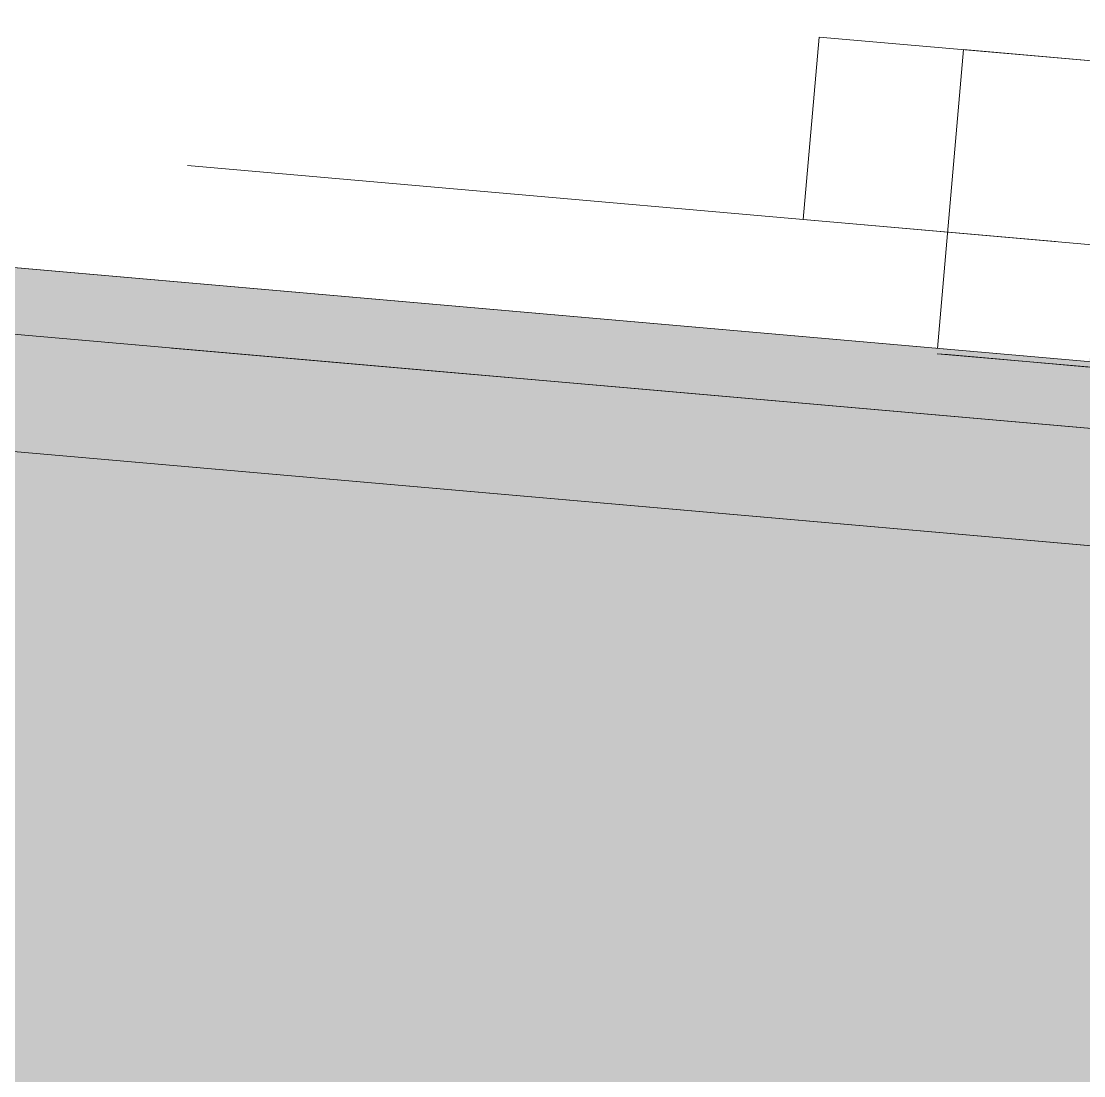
# Model space of a CAD drawing. Header units: millimetres. Extents: x 632 to 546626, y -3890 to 22200.
# Drawn here: x 389650.89 to 389668.3, y 16931.6 to 16948.88 of the extents above; entities that cross this region are included whole.
import ezdxf

# ---------------------------------------------------------------- set-up
doc = ezdxf.new("R2010")
doc.units = ezdxf.units.MM
doc.layers.add('A-770-ME_FFE_SA', color=91, linetype='Continuous', lineweight=13)

# ---------------------------------------------------------------- blocks, each defined once
blk = doc.blocks.new('Static Line_Sayfa_Metal Deck_Pan Mount - Up to 15 _ pitch - Max 2 Users-1845519-S6_501-SECTION A6')
at = {"layer": 'A-770-ME_FFE_SA', "lineweight": 5, "transparency": 33554432}
for points in [[(4567736.119, 16883.131), (4567740.346, 16931.445), (4567541.107, 16948.876), (4567536.88, 16900.562), (4567715.66, 16884.921)], [(4567736.119, 16883.131), (4567740.346, 16931.445), (4567541.107, 16948.876), (4567536.88, 16900.562), (4567715.66, 16884.921)], [(4567736.119, 16883.131), (4567740.346, 16931.445), (4567541.107, 16948.876), (4567536.88, 16900.562), (4567715.66, 16884.921)], [(4567736.119, 16883.131), (4567740.346, 16931.445), (4567541.107, 16948.876), (4567536.88, 16900.562), (4567715.66, 16884.921)], [(4567736.119, 16883.131), (4567740.346, 16931.445), (4567541.107, 16948.876), (4567536.88, 16900.562), (4567715.66, 16884.921)], [(4567736.119, 16883.131), (4567740.346, 16931.445), (4567541.107, 16948.876), (4567536.88, 16900.562), (4567715.66, 16884.921)], [(4567736.119, 16883.131), (4567740.346, 16931.445), (4567541.107, 16948.876), (4567536.88, 16900.562), (4567715.66, 16884.921)], [(4567736.119, 16883.131), (4567740.346, 16931.445), (4567541.107, 16948.876), (4567536.88, 16900.562), (4567715.66, 16884.921)], [(4567736.119, 16883.131), (4567740.346, 16931.445), (4567541.107, 16948.876), (4567536.88, 16900.562), (4567715.66, 16884.921)], [(4567736.119, 16883.131), (4567740.346, 16931.445), (4567541.107, 16948.876), (4567536.88, 16900.562), (4567715.66, 16884.921)], [(4567781.705, 16876.382), (4567781.966, 16879.37), (4567739.23, 16883.109), (4567725.434, 16934.595), (4567581.245, 16947.21), (4567558.718, 16898.902), (4567515.982, 16902.641), (4567515.721, 16899.652), (4567560.549, 16895.73), (4567583.076, 16944.038), (4567723.08, 16931.79), (4567736.876, 16880.304), (4567764.78, 16877.862)], [(4567735.945, 16881.138), (4567740.172, 16929.453), (4567540.933, 16946.884), (4567536.706, 16898.569), (4567715.66, 16882.913)], [(4567735.945, 16881.138), (4567740.172, 16929.453), (4567540.933, 16946.884), (4567536.706, 16898.569), (4567715.66, 16882.913)], [(4567735.945, 16881.138), (4567740.172, 16929.453), (4567540.933, 16946.884), (4567536.706, 16898.569), (4567715.66, 16882.913)], [(4567735.945, 16881.138), (4567740.172, 16929.453), (4567540.933, 16946.884), (4567536.706, 16898.569), (4567715.66, 16882.913)], [(4567735.945, 16881.138), (4567740.172, 16929.453), (4567540.933, 16946.884), (4567536.706, 16898.569), (4567715.66, 16882.913)], [(4567735.945, 16881.138), (4567740.172, 16929.453), (4567540.933, 16946.884), (4567536.706, 16898.569), (4567715.66, 16882.913)], [(4567735.945, 16881.138), (4567740.172, 16929.453), (4567540.933, 16946.884), (4567536.706, 16898.569), (4567715.66, 16882.913)], [(4567735.945, 16881.138), (4567740.172, 16929.453), (4567540.933, 16946.884), (4567536.706, 16898.569), (4567715.66, 16882.913)], [(4567735.945, 16881.138), (4567740.172, 16929.453), (4567540.933, 16946.884), (4567536.706, 16898.569), (4567715.66, 16882.913)], [(4567735.945, 16881.138), (4567740.172, 16929.453), (4567540.933, 16946.884), (4567536.706, 16898.569), (4567715.66, 16882.913)], [(4567675.161, 16937.902), (4567675.423, 16940.89), (4567626.111, 16945.204), (4567625.849, 16942.216), (4567666.541, 16938.656)]]:
    blk.add_hatch(color=256, dxfattribs=at).paths.add_polyline_path(points)
at = {"layer": 'A-770-ME_FFE_SA', "lineweight": 5}
for p, q in [((4567621.516, 16948.618), (4567621.254, 16945.629)), ((4567621.516, 16948.618), (4567621.254, 16945.629)), ((4567621.516, 16948.618), (4567621.254, 16945.629)), ((4567621.516, 16948.618), (4567621.254, 16945.629)), ((4567621.516, 16948.618), (4567621.254, 16945.629)), ((4567621.516, 16948.618), (4567621.254, 16945.629)), ((4567621.516, 16948.618), (4567621.254, 16945.629)), ((4567621.516, 16948.618), (4567621.254, 16945.629)), ((4567621.516, 16948.618), (4567621.254, 16945.629)), ((4567621.516, 16948.618), (4567621.254, 16945.629)), ((4567621.516, 16948.618), (4567628.228, 16948.031)), ((4567621.516, 16948.618), (4567628.228, 16948.031)), ((4567621.516, 16948.618), (4567628.228, 16948.031)), ((4567621.516, 16948.618), (4567628.228, 16948.031)), ((4567621.516, 16948.618), (4567628.228, 16948.031)), ((4567621.516, 16948.618), (4567628.228, 16948.031)), ((4567621.516, 16948.618), (4567628.228, 16948.031)), ((4567621.516, 16948.618), (4567628.228, 16948.031)), ((4567621.516, 16948.618), (4567628.228, 16948.031)), ((4567621.516, 16948.618), (4567628.228, 16948.031)), ((4567621.516, 16948.618), (4567628.228, 16948.031)), ((4567621.516, 16948.618), (4567628.228, 16948.031)), ((4567621.516, 16948.618), (4567628.228, 16948.031)), ((4567621.516, 16948.618), (4567628.228, 16948.031)), ((4567621.516, 16948.618), (4567628.228, 16948.031)), ((4567621.516, 16948.618), (4567628.228, 16948.031)), ((4567621.516, 16948.618), (4567628.228, 16948.031)), ((4567621.516, 16948.618), (4567628.228, 16948.031)), ((4567621.516, 16948.618), (4567628.228, 16948.031)), ((4567621.516, 16948.618), (4567628.228, 16948.031)), ((4567623.882, 16948.411), (4567623.454, 16943.517)), ((4567628.438, 16948.012), (4567623.882, 16948.411)), ((4567628.863, 16947.975), (4567623.882, 16948.411)), ((4567725.434, 16934.595), (4567581.245, 16947.21)), ((4567581.245, 16947.21), (4567628.435, 16943.081)), ((4567626.111, 16945.204), (4567611.168, 16946.512)), ((4567626.111, 16945.204), (4567611.168, 16946.512)), ((4567626.111, 16945.204), (4567611.168, 16946.512)), ((4567626.111, 16945.204), (4567611.168, 16946.512)), ((4567626.111, 16945.204), (4567611.168, 16946.512)), ((4567626.111, 16945.204), (4567611.168, 16946.512)), ((4567626.111, 16945.204), (4567611.168, 16946.512)), ((4567626.111, 16945.204), (4567611.168, 16946.512)), ((4567626.111, 16945.204), (4567611.168, 16946.512)), ((4567626.111, 16945.204), (4567611.168, 16946.512)), ((4567626.111, 16945.204), (4567611.168, 16946.512)), ((4567626.111, 16945.204), (4567611.168, 16946.512)), ((4567626.111, 16945.204), (4567611.168, 16946.512)), ((4567626.111, 16945.204), (4567611.168, 16946.512)), ((4567626.111, 16945.204), (4567611.168, 16946.512)), ((4567626.111, 16945.204), (4567611.168, 16946.512)), ((4567626.111, 16945.204), (4567611.168, 16946.512)), ((4567626.111, 16945.204), (4567611.168, 16946.512)), ((4567626.111, 16945.204), (4567611.168, 16946.512)), ((4567626.111, 16945.204), (4567611.168, 16946.512)), ((4567625.849, 16942.216), (4567581.909, 16946.06)), ((4567625.849, 16942.216), (4567581.909, 16946.06)), ((4567625.849, 16942.216), (4567581.909, 16946.06)), ((4567625.849, 16942.216), (4567581.909, 16946.06)), ((4567625.849, 16942.216), (4567581.909, 16946.06)), ((4567625.849, 16942.216), (4567581.909, 16946.06)), ((4567625.849, 16942.216), (4567581.909, 16946.06)), ((4567625.849, 16942.216), (4567581.909, 16946.06)), ((4567625.849, 16942.216), (4567581.909, 16946.06)), ((4567724.581, 16933.578), (4567581.909, 16946.06)), ((4567625.385, 16945.268), (4567621.254, 16945.629)), ((4567625.385, 16945.268), (4567621.254, 16945.629)), ((4567625.385, 16945.268), (4567621.254, 16945.629)), ((4567625.385, 16945.268), (4567621.254, 16945.629)), ((4567625.385, 16945.268), (4567621.254, 16945.629)), ((4567625.385, 16945.268), (4567621.254, 16945.629)), ((4567625.385, 16945.268), (4567621.254, 16945.629)), ((4567625.385, 16945.268), (4567621.254, 16945.629)), ((4567625.385, 16945.268), (4567621.254, 16945.629)), ((4567625.385, 16945.268), (4567621.254, 16945.629)), ((4567625.385, 16945.268), (4567621.254, 16945.629)), ((4567625.385, 16945.268), (4567621.254, 16945.629)), ((4567625.385, 16945.268), (4567621.254, 16945.629)), ((4567625.385, 16945.268), (4567621.254, 16945.629)), ((4567625.385, 16945.268), (4567621.254, 16945.629)), ((4567625.385, 16945.268), (4567621.254, 16945.629)), ((4567625.385, 16945.268), (4567621.254, 16945.629)), ((4567625.385, 16945.268), (4567621.254, 16945.629)), ((4567625.385, 16945.268), (4567621.254, 16945.629)), ((4567625.385, 16945.268), (4567621.254, 16945.629)), ((4567583.076, 16944.038), (4567723.08, 16931.79)), ((4567723.08, 16931.79), (4567583.076, 16944.038)), ((4567610.906, 16943.523), (4567611.416, 16943.479)), ((4567610.906, 16943.523), (4567611.416, 16943.479)), ((4567610.906, 16943.523), (4567611.416, 16943.479)), ((4567610.906, 16943.523), (4567611.416, 16943.479)), ((4567610.906, 16943.523), (4567611.416, 16943.479)), ((4567610.906, 16943.523), (4567611.416, 16943.479)), ((4567610.906, 16943.523), (4567611.416, 16943.479)), ((4567610.906, 16943.523), (4567611.416, 16943.479)), ((4567610.906, 16943.523), (4567611.416, 16943.479)), ((4567610.906, 16943.523), (4567611.416, 16943.479)), ((4567610.906, 16943.523), (4567611.416, 16943.479)), ((4567610.906, 16943.523), (4567611.416, 16943.479)), ((4567610.906, 16943.523), (4567611.416, 16943.479)), ((4567610.906, 16943.523), (4567611.416, 16943.479)), ((4567610.906, 16943.523), (4567611.416, 16943.479)), ((4567610.906, 16943.523), (4567611.416, 16943.479)), ((4567610.906, 16943.523), (4567611.416, 16943.479)), ((4567610.906, 16943.523), (4567611.416, 16943.479)), ((4567610.906, 16943.523), (4567611.416, 16943.479)), ((4567610.906, 16943.523), (4567611.416, 16943.479)), ((4567611.416, 16943.479), (4567612.908, 16943.348)), ((4567611.416, 16943.479), (4567612.908, 16943.348)), ((4567611.416, 16943.479), (4567612.908, 16943.348)), ((4567611.416, 16943.479), (4567612.908, 16943.348)), ((4567611.416, 16943.479), (4567612.908, 16943.348)), ((4567611.416, 16943.479), (4567612.908, 16943.348)), ((4567611.416, 16943.479), (4567612.908, 16943.348)), ((4567611.416, 16943.479), (4567612.908, 16943.348)), ((4567611.416, 16943.479), (4567612.908, 16943.348)), ((4567611.416, 16943.479), (4567612.908, 16943.348)), ((4567611.416, 16943.479), (4567612.908, 16943.348)), ((4567611.416, 16943.479), (4567612.908, 16943.348)), ((4567611.416, 16943.479), (4567612.908, 16943.348)), ((4567611.416, 16943.479), (4567612.908, 16943.348)), ((4567611.416, 16943.479), (4567612.908, 16943.348)), ((4567611.416, 16943.479), (4567612.908, 16943.348)), ((4567611.416, 16943.479), (4567612.908, 16943.348)), ((4567611.416, 16943.479), (4567612.908, 16943.348)), ((4567611.416, 16943.479), (4567615.283, 16943.14)), ((4567611.416, 16943.479), (4567615.283, 16943.14)), ((4567623.446, 16943.43), (4567628.427, 16942.994)), ((4567623.446, 16943.43), (4567623.616, 16943.415)), ((4567612.908, 16943.348), (4567615.283, 16943.14)), ((4567612.908, 16943.348), (4567615.283, 16943.14)), ((4567612.908, 16943.348), (4567615.283, 16943.14)), ((4567612.908, 16943.348), (4567615.283, 16943.14)), ((4567612.908, 16943.348), (4567615.283, 16943.14)), ((4567612.908, 16943.348), (4567615.283, 16943.14)), ((4567612.908, 16943.348), (4567615.283, 16943.14)), ((4567612.908, 16943.348), (4567615.283, 16943.14)), ((4567612.908, 16943.348), (4567615.283, 16943.14)), ((4567612.908, 16943.348), (4567615.283, 16943.14)), ((4567612.908, 16943.348), (4567615.283, 16943.14)), ((4567612.908, 16943.348), (4567615.283, 16943.14)), ((4567612.908, 16943.348), (4567615.283, 16943.14)), ((4567612.908, 16943.348), (4567615.283, 16943.14)), ((4567612.908, 16943.348), (4567615.283, 16943.14)), ((4567612.908, 16943.348), (4567615.283, 16943.14)), ((4567612.908, 16943.348), (4567615.283, 16943.14)), ((4567612.908, 16943.348), (4567618.378, 16942.869)), ((4567623.616, 16943.415), (4567624.113, 16943.371)), ((4567624.113, 16943.371), (4567625.937, 16943.212)), ((4567615.283, 16943.14), (4567618.378, 16942.869)), ((4567615.283, 16943.14), (4567618.378, 16942.869)), ((4567615.283, 16943.14), (4567618.378, 16942.869)), ((4567615.283, 16943.14), (4567618.378, 16942.869)), ((4567615.283, 16943.14), (4567618.378, 16942.869)), ((4567615.283, 16943.14), (4567618.378, 16942.869)), ((4567615.283, 16943.14), (4567618.378, 16942.869)), ((4567615.283, 16943.14), (4567618.378, 16942.869)), ((4567615.283, 16943.14), (4567618.378, 16942.869)), ((4567615.283, 16943.14), (4567618.378, 16942.869)), ((4567615.283, 16943.14), (4567618.378, 16942.869)), ((4567615.283, 16943.14), (4567618.378, 16942.869)), ((4567615.283, 16943.14), (4567618.378, 16942.869)), ((4567615.283, 16943.14), (4567618.378, 16942.869)), ((4567615.283, 16943.14), (4567618.378, 16942.869)), ((4567615.283, 16943.14), (4567618.378, 16942.869)), ((4567615.283, 16943.14), (4567618.378, 16942.869)), ((4567615.283, 16943.14), (4567618.378, 16942.869)), ((4567615.283, 16943.14), (4567618.378, 16942.869)), ((4567618.378, 16942.869), (4567621.982, 16942.554)), ((4567618.378, 16942.869), (4567621.982, 16942.554)), ((4567618.378, 16942.869), (4567621.982, 16942.554)), ((4567618.378, 16942.869), (4567621.982, 16942.554)), ((4567618.378, 16942.869), (4567621.982, 16942.554)), ((4567618.378, 16942.869), (4567621.982, 16942.554)), ((4567618.378, 16942.869), (4567621.982, 16942.554)), ((4567618.378, 16942.869), (4567621.982, 16942.554)), ((4567618.378, 16942.869), (4567621.982, 16942.554)), ((4567618.378, 16942.869), (4567621.982, 16942.554)), ((4567618.378, 16942.869), (4567621.982, 16942.554)), ((4567618.378, 16942.869), (4567621.982, 16942.554)), ((4567618.378, 16942.869), (4567621.982, 16942.554)), ((4567618.378, 16942.869), (4567621.982, 16942.554)), ((4567618.378, 16942.869), (4567621.982, 16942.554)), ((4567618.378, 16942.869), (4567621.982, 16942.554)), ((4567618.378, 16942.869), (4567625.849, 16942.216)), ((4567618.378, 16942.869), (4567625.849, 16942.216)), ((4567618.378, 16942.869), (4567621.982, 16942.554)), ((4567618.378, 16942.869), (4567621.982, 16942.554)), ((4567621.982, 16942.554), (4567625.849, 16942.216)), ((4567621.982, 16942.554), (4567625.849, 16942.216)), ((4567621.982, 16942.554), (4567625.849, 16942.216)), ((4567621.982, 16942.554), (4567625.849, 16942.216)), ((4567621.982, 16942.554), (4567625.849, 16942.216)), ((4567621.982, 16942.554), (4567625.849, 16942.216)), ((4567621.982, 16942.554), (4567625.849, 16942.216)), ((4567621.982, 16942.554), (4567625.849, 16942.216)), ((4567621.982, 16942.554), (4567625.849, 16942.216)), ((4567621.982, 16942.554), (4567625.849, 16942.216)), ((4567621.982, 16942.554), (4567625.849, 16942.216)), ((4567621.982, 16942.554), (4567625.849, 16942.216)), ((4567621.982, 16942.554), (4567625.849, 16942.216)), ((4567621.982, 16942.554), (4567625.849, 16942.216)), ((4567621.982, 16942.554), (4567625.849, 16942.216)), ((4567621.982, 16942.554), (4567625.849, 16942.216)), ((4567621.982, 16942.554), (4567625.849, 16942.216)), ((4567621.982, 16942.554), (4567625.849, 16942.216)), ((4567675.161, 16937.902), (4567625.849, 16942.216)), ((4567625.849, 16942.216), (4567675.161, 16937.902)), ((4567675.161, 16937.902), (4567625.849, 16942.216))]:
    blk.add_line(p, q, dxfattribs=at)
blk = doc.blocks.new('25021-APA-ZZ-ZZ-M3-AR-000001_V3_rvt-6-S6_501-SECTION A6')
at = {"layer": 'A-770-ME_FFE_SA', "color": 53, "lineweight": 5}
blk.add_blockref('Static Line_Sayfa_Metal Deck_Pan Mount - Up to 15 _ pitch - Max 2 Users-1845519-S6_501-SECTION A6', (0, 0), dxfattribs=at)

msp = doc.modelspace()

# ---------------------------------------------------------------- block references
at = {"color": 10, "lineweight": 5}
msp.add_blockref('25021-APA-ZZ-ZZ-M3-AR-000001_V3_rvt-6-S6_501-SECTION A6', (-4177957.554, 0), dxfattribs=at)

doc.saveas('drawing.dxf')
